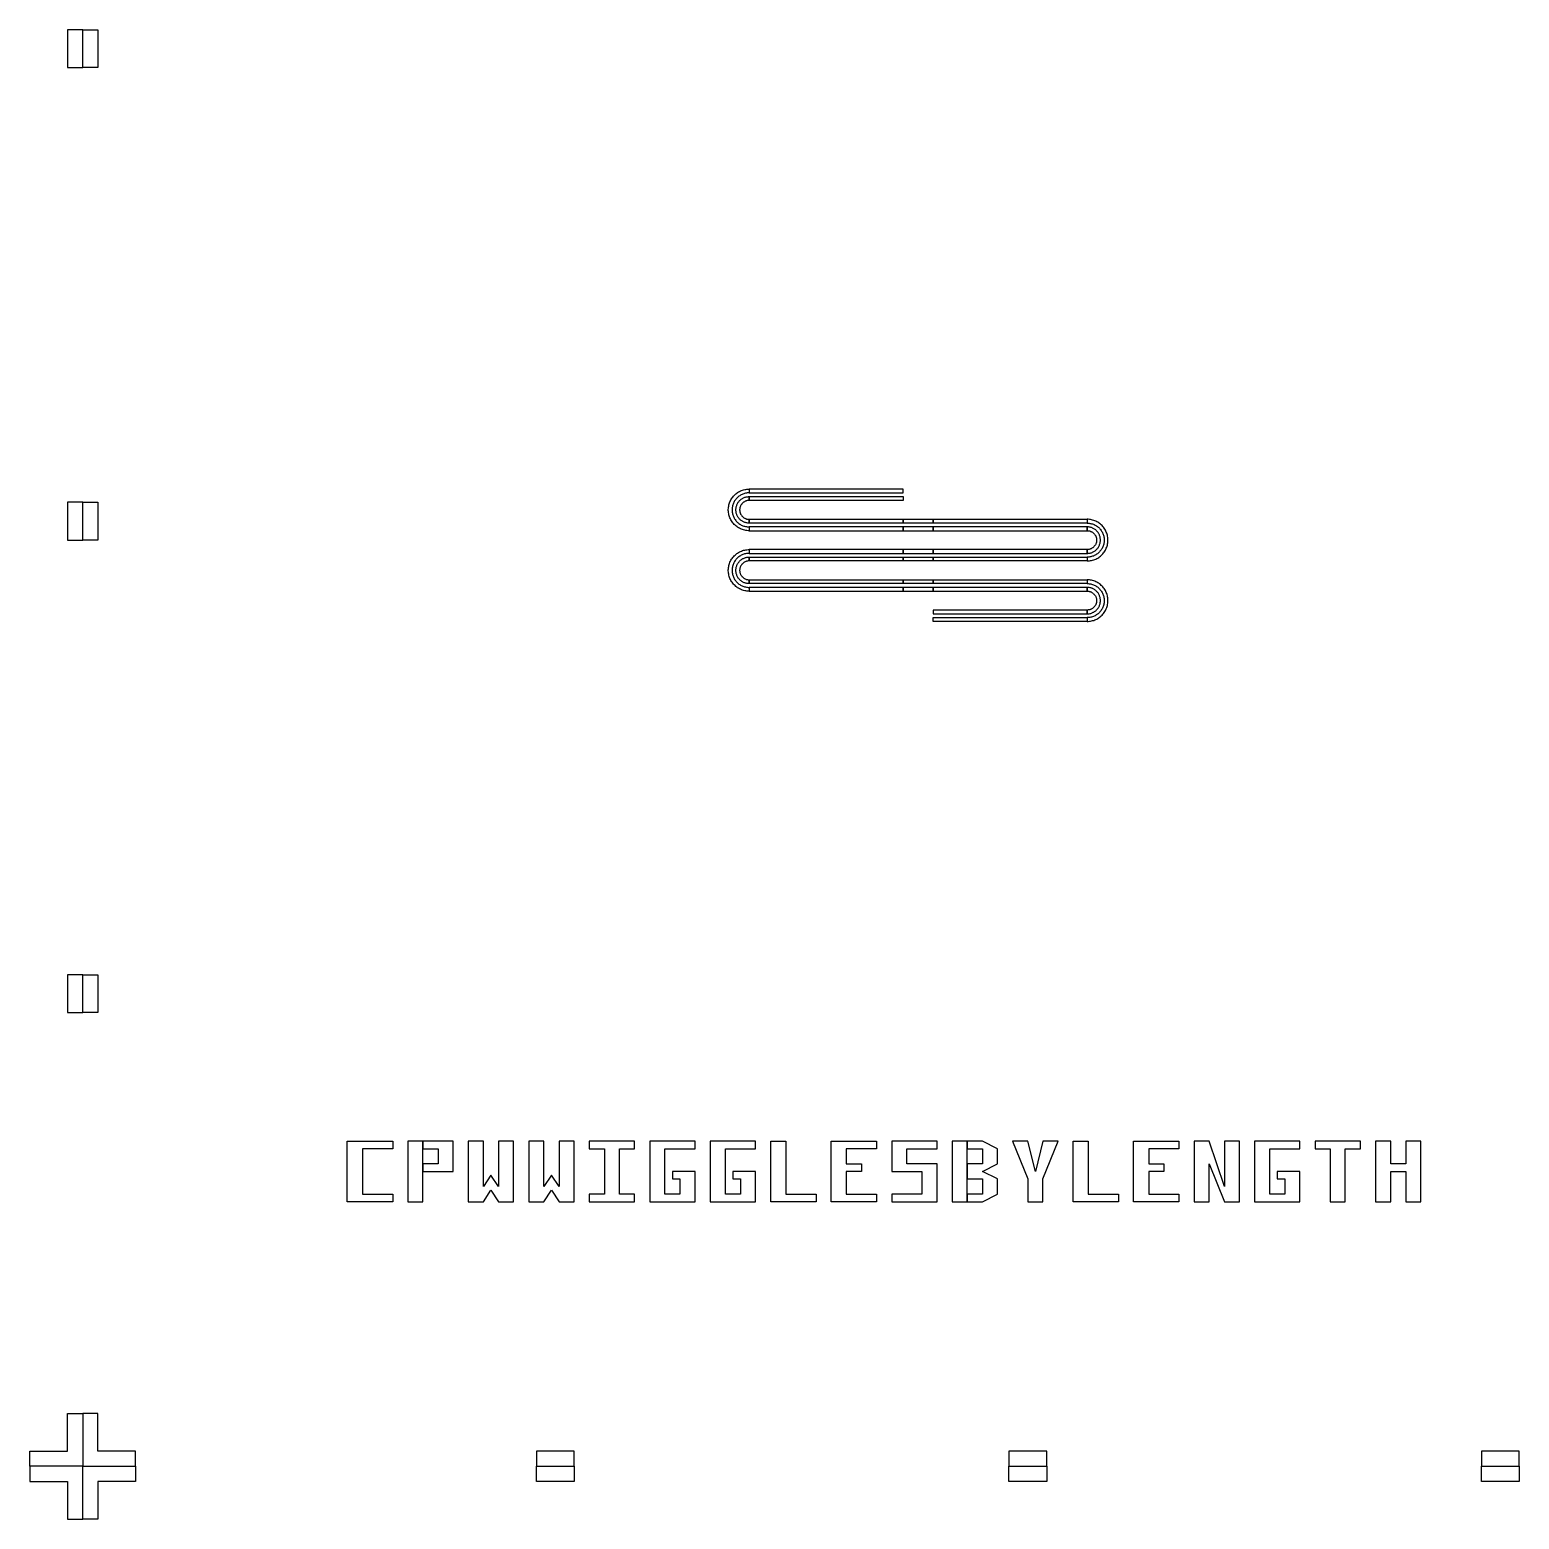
# Model space of a CAD drawing. Extents: x -25499 to 25499, y -25499 to 24195.
# Drawn here: x -3820 to -1850, y -16320 to -14350 of the extents above; entities that cross this region are included whole.
import ezdxf

# ---------------------------------------------------------------- set-up
doc = ezdxf.new("R2010")
doc.units = 0

# ---------------------------------------------------------------- blocks, each defined once
blk = doc.blocks.new('CHIP5')
blk.add_lwpolyline([(2250, 2250), (2180, 2250), (2180, 2230), (2230, 2230), (2230, 2180), (2250, 2180), (2250, 2250)])
blk = doc.blocks.new('CHIP6')
for points in [[(-250, 2250), (-180, 2250), (-180, 2230), (-230, 2230), (-230, 2180), (-250, 2180), (-250, 2250)], [(350, 2250), (400, 2250), (400, 2230), (350, 2230), (350, 2250)], [(975, 2250), (1025, 2250), (1025, 2230), (975, 2230), (975, 2250)], [(1600, 2250), (1650, 2250), (1650, 2230), (1600, 2230), (1600, 2250)]]:
    blk.add_lwpolyline(points)
blk = doc.blocks.new('CHIP15')
for points in [[(2250, 1600), (2250, 1650), (2230, 1650), (2230, 1600), (2250, 1600)], [(2250, 975), (2250, 1025), (2230, 1025), (2230, 975), (2250, 975)], [(2250, 350), (2250, 400), (2230, 400), (2230, 350), (2250, 350)], [(2250, -250), (2180, -250), (2180, -230), (2230, -230), (2230, -180), (2250, -180), (2250, -250)]]:
    blk.add_lwpolyline(points)
blk = doc.blocks.new('CHIP16')
for points in [[(-250, 1600), (-250, 1650), (-230, 1650), (-230, 1600), (-250, 1600)], [(-250, 975), (-250, 1025), (-230, 1025), (-230, 975), (-250, 975)], [(631.4, 987.5), (630, 987.5), (628.5, 987.7), (627, 987.9), (625.6, 988.1), (624.2, 988.5), (622.8, 988.9), (621.4, 989.4), (620.1, 990), (618.7, 990.6), (617.5, 991.3), (616.2, 992.1), (615, 992.9), (613.9, 993.8), (612.8, 994.8), (611.7, 995.8), (610.7, 996.9), (609.8, 998), (608.9, 999.2), (608.1, 1000.4), (607.4, 1001.7), (606.7, 1003), (606.1, 1004.3), (605.5, 1005.7), (605.1, 1007.1), (604.7, 1008.5), (604.4, 1009.9), (604.2, 1011.4), (604, 1012.8), (603.9, 1014.3), (603.9, 1015.7), (604, 1017.2), (604.2, 1018.6), (604.4, 1020.1), (604.7, 1021.5), (605.1, 1022.9), (605.5, 1024.3), (606.1, 1025.7), (606.7, 1027), (607.4, 1028.3), (608.1, 1029.6), (608.9, 1030.8), (609.8, 1032), (610.7, 1033.1), (611.7, 1034.2), (612.8, 1035.2), (613.9, 1036.2), (615, 1037.1), (616.2, 1037.9), (617.5, 1038.7), (618.7, 1039.4), (620.1, 1040), (621.4, 1040.6), (622.8, 1041.1), (624.2, 1041.5), (625.6, 1041.9), (627, 1042.1), (628.5, 1042.3), (630, 1042.5), (631.4, 1042.5), (631.4, 1037.5), (630.2, 1037.5), (629, 1037.4), (627.8, 1037.2), (626.7, 1037), (625.5, 1036.7), (624.3, 1036.4), (623.2, 1036), (622.1, 1035.5), (621, 1035), (620, 1034.4), (619, 1033.7), (618, 1033.1), (617.1, 1032.3), (616.2, 1031.5), (615.3, 1030.7), (614.5, 1029.8), (613.7, 1028.9), (613, 1027.9), (612.3, 1026.9), (611.7, 1025.9), (611.2, 1024.8), (610.7, 1023.7), (610.3, 1022.6), (609.9, 1021.5), (609.6, 1020.3), (609.3, 1019.2), (609.1, 1018), (609, 1016.8), (608.9, 1015.6), (608.9, 1014.4), (609, 1013.2), (609.1, 1012), (609.3, 1010.8), (609.6, 1009.7), (609.9, 1008.5), (610.3, 1007.4), (610.7, 1006.3), (611.2, 1005.2), (611.7, 1004.1), (612.3, 1003.1), (613, 1002.1), (613.7, 1001.1), (614.5, 1000.2), (615.3, 999.3), (616.2, 998.5), (617.1, 997.7), (618, 996.9), (619, 996.3), (620, 995.6), (621, 995), (622.1, 994.5), (623.2, 994), (624.3, 993.6), (625.5, 993.3), (626.7, 993), (627.8, 992.8), (629, 992.6), (630.2, 992.5), (631.4, 992.5), (631.4, 987.5)], [(631.4, 997.5), (630.5, 997.5), (629.6, 997.6), (628.6, 997.7), (627.7, 997.9), (626.8, 998.1), (625.9, 998.4), (625, 998.7), (624.2, 999.1), (623.3, 999.5), (622.5, 999.9), (621.7, 1000.4), (621, 1001), (620.2, 1001.5), (619.5, 1002.1), (618.9, 1002.8), (618.2, 1003.5), (617.7, 1004.2), (617.1, 1004.9), (616.6, 1005.7), (616.1, 1006.5), (615.7, 1007.3), (615.3, 1008.2), (615, 1009.1), (614.7, 1009.9), (614.4, 1010.8), (614.2, 1011.8), (614.1, 1012.7), (614, 1013.6), (613.9, 1014.5), (613.9, 1015.5), (614, 1016.4), (614.1, 1017.3), (614.2, 1018.2), (614.4, 1019.2), (614.7, 1020.1), (615, 1020.9), (615.3, 1021.8), (615.7, 1022.7), (616.1, 1023.5), (616.6, 1024.3), (617.1, 1025.1), (617.7, 1025.8), (618.2, 1026.5), (618.9, 1027.2), (619.5, 1027.9), (620.2, 1028.5), (621, 1029), (621.7, 1029.6), (622.5, 1030.1), (623.3, 1030.5), (624.2, 1030.9), (625, 1031.3), (625.9, 1031.6), (626.8, 1031.9), (627.7, 1032.1), (628.6, 1032.3), (629.6, 1032.4), (630.5, 1032.5), (631.4, 1032.5), (631.4, 1027.5), (630.8, 1027.5), (630.1, 1027.4), (629.4, 1027.3), (628.8, 1027.2), (628.1, 1027.1), (627.5, 1026.9), (626.9, 1026.6), (626.3, 1026.4), (625.7, 1026.1), (625.1, 1025.8), (624.5, 1025.4), (624, 1025), (623.4, 1024.6), (622.9, 1024.2), (622.5, 1023.7), (622, 1023.2), (621.6, 1022.7), (621.2, 1022.2), (620.8, 1021.6), (620.5, 1021.1), (620.2, 1020.5), (619.9, 1019.9), (619.7, 1019.2), (619.4, 1018.6), (619.3, 1018), (619.1, 1017.3), (619, 1016.7), (619, 1016), (618.9, 1015.3), (618.9, 1014.7), (619, 1014), (619, 1013.3), (619.1, 1012.7), (619.3, 1012), (619.4, 1011.4), (619.7, 1010.8), (619.9, 1010.1), (620.2, 1009.5), (620.5, 1008.9), (620.8, 1008.4), (621.2, 1007.8), (621.6, 1007.3), (622, 1006.8), (622.5, 1006.3), (622.9, 1005.8), (623.4, 1005.4), (624, 1005), (624.5, 1004.6), (625.1, 1004.2), (625.7, 1003.9), (626.3, 1003.6), (626.9, 1003.4), (627.5, 1003.1), (628.1, 1002.9), (628.8, 1002.8), (629.4, 1002.7), (630.1, 1002.6), (630.8, 1002.5), (631.4, 1002.5), (631.4, 997.5)], [(631.4, 1037.5), (835, 1037.5), (835, 1042.5), (631.4, 1042.5), (631.4, 1037.5)], [(631.4, 1032.5), (835, 1032.5), (835, 1027.5), (631.4, 1027.5), (631.4, 1032.5)], [(835, 997.5), (631.4, 997.5), (631.4, 1002.5), (835, 1002.5), (835, 997.5)], [(835, 992.5), (631.4, 992.5), (631.4, 987.5), (835, 987.5), (835, 992.5)], [(875, 997.5), (835, 997.5), (835, 1002.5), (875, 1002.5), (875, 997.5)], [(875, 992.5), (835, 992.5), (835, 987.5), (875, 987.5), (875, 992.5)], [(1078.6, 997.5), (875, 997.5), (875, 1002.5), (1078.6, 1002.5), (1078.6, 997.5)], [(1078.6, 992.5), (875, 992.5), (875, 987.5), (1078.6, 987.5), (1078.6, 992.5)], [(1078.6, 947.5), (1080, 947.5), (1081.5, 947.7), (1083, 947.9), (1084.4, 948.1), (1085.8, 948.5), (1087.2, 948.9), (1088.6, 949.4), (1089.9, 950), (1091.3, 950.6), (1092.5, 951.3), (1093.8, 952.1), (1095, 952.9), (1096.1, 953.8), (1097.2, 954.8), (1098.3, 955.8), (1099.3, 956.9), (1100.2, 958), (1101.1, 959.2), (1101.9, 960.4), (1102.6, 961.7), (1103.3, 963), (1103.9, 964.3), (1104.5, 965.7), (1104.9, 967.1), (1105.3, 968.5), (1105.6, 969.9), (1105.8, 971.4), (1106, 972.8), (1106.1, 974.3), (1106.1, 975.7), (1106, 977.2), (1105.8, 978.6), (1105.6, 980.1), (1105.3, 981.5), (1104.9, 982.9), (1104.5, 984.3), (1103.9, 985.7), (1103.3, 987), (1102.6, 988.3), (1101.9, 989.6), (1101.1, 990.8), (1100.2, 992), (1099.3, 993.1), (1098.3, 994.2), (1097.2, 995.2), (1096.1, 996.2), (1095, 997.1), (1093.8, 997.9), (1092.5, 998.7), (1091.3, 999.4), (1089.9, 1000), (1088.6, 1000.6), (1087.2, 1001.1), (1085.8, 1001.5), (1084.4, 1001.9), (1083, 1002.1), (1081.5, 1002.3), (1080, 1002.5), (1078.6, 1002.5), (1078.6, 997.5), (1079.8, 997.5), (1081, 997.4), (1082.2, 997.2), (1083.3, 997), (1084.5, 996.7), (1085.7, 996.4), (1086.8, 996), (1087.9, 995.5), (1089, 995), (1090, 994.4), (1091, 993.7), (1092, 993.1), (1092.9, 992.3), (1093.8, 991.5), (1094.7, 990.7), (1095.5, 989.8), (1096.3, 988.9), (1097, 987.9), (1097.7, 986.9), (1098.3, 985.9), (1098.8, 984.8), (1099.3, 983.7), (1099.7, 982.6), (1100.1, 981.5), (1100.4, 980.3), (1100.7, 979.2), (1100.9, 978), (1101, 976.8), (1101.1, 975.6), (1101.1, 974.4), (1101, 973.2), (1100.9, 972), (1100.7, 970.8), (1100.4, 969.7), (1100.1, 968.5), (1099.7, 967.4), (1099.3, 966.3), (1098.8, 965.2), (1098.3, 964.1), (1097.7, 963.1), (1097, 962.1), (1096.3, 961.1), (1095.5, 960.2), (1094.7, 959.3), (1093.8, 958.5), (1092.9, 957.7), (1092, 956.9), (1091, 956.3), (1090, 955.6), (1089, 955), (1087.9, 954.5), (1086.8, 954), (1085.7, 953.6), (1084.5, 953.3), (1083.3, 953), (1082.2, 952.8), (1081, 952.6), (1079.8, 952.5), (1078.6, 952.5), (1078.6, 947.5)], [(1078.6, 957.5), (1079.5, 957.5), (1080.4, 957.6), (1081.4, 957.7), (1082.3, 957.9), (1083.2, 958.1), (1084.1, 958.4), (1085, 958.7), (1085.8, 959.1), (1086.7, 959.5), (1087.5, 959.9), (1088.3, 960.4), (1089, 961), (1089.8, 961.5), (1090.5, 962.1), (1091.1, 962.8), (1091.8, 963.5), (1092.3, 964.2), (1092.9, 964.9), (1093.4, 965.7), (1093.9, 966.5), (1094.3, 967.3), (1094.7, 968.2), (1095, 969.1), (1095.3, 969.9), (1095.6, 970.8), (1095.8, 971.8), (1095.9, 972.7), (1096, 973.6), (1096.1, 974.5), (1096.1, 975.5), (1096, 976.4), (1095.9, 977.3), (1095.8, 978.2), (1095.6, 979.2), (1095.3, 980.1), (1095, 980.9), (1094.7, 981.8), (1094.3, 982.7), (1093.9, 983.5), (1093.4, 984.3), (1092.9, 985.1), (1092.3, 985.8), (1091.8, 986.5), (1091.1, 987.2), (1090.5, 987.9), (1089.8, 988.5), (1089, 989), (1088.3, 989.6), (1087.5, 990.1), (1086.7, 990.5), (1085.8, 990.9), (1085, 991.3), (1084.1, 991.6), (1083.2, 991.9), (1082.3, 992.1), (1081.4, 992.3), (1080.4, 992.4), (1079.5, 992.5), (1078.6, 992.5), (1078.6, 987.5), (1079.2, 987.5), (1079.9, 987.4), (1080.6, 987.3), (1081.2, 987.2), (1081.9, 987.1), (1082.5, 986.9), (1083.1, 986.6), (1083.7, 986.4), (1084.3, 986.1), (1084.9, 985.8), (1085.5, 985.4), (1086, 985), (1086.6, 984.6), (1087.1, 984.2), (1087.5, 983.7), (1088, 983.2), (1088.4, 982.7), (1088.8, 982.2), (1089.2, 981.6), (1089.5, 981.1), (1089.8, 980.5), (1090.1, 979.9), (1090.3, 979.2), (1090.6, 978.6), (1090.7, 978), (1090.9, 977.3), (1091, 976.7), (1091, 976), (1091.1, 975.3), (1091.1, 974.7), (1091, 974), (1091, 973.3), (1090.9, 972.7), (1090.7, 972), (1090.6, 971.4), (1090.3, 970.8), (1090.1, 970.1), (1089.8, 969.5), (1089.5, 968.9), (1089.2, 968.4), (1088.8, 967.8), (1088.4, 967.3), (1088, 966.8), (1087.5, 966.3), (1087.1, 965.8), (1086.6, 965.4), (1086, 965), (1085.5, 964.6), (1084.9, 964.2), (1084.3, 963.9), (1083.7, 963.6), (1083.1, 963.4), (1082.5, 963.1), (1081.9, 962.9), (1081.2, 962.8), (1080.6, 962.7), (1079.9, 962.6), (1079.2, 962.5), (1078.6, 962.5), (1078.6, 957.5)], [(631.4, 907.5), (630, 907.5), (628.5, 907.7), (627, 907.9), (625.6, 908.1), (624.2, 908.5), (622.8, 908.9), (621.4, 909.4), (620.1, 910), (618.7, 910.6), (617.5, 911.3), (616.2, 912.1), (615, 912.9), (613.9, 913.8), (612.8, 914.8), (611.7, 915.8), (610.7, 916.9), (609.8, 918), (608.9, 919.2), (608.1, 920.4), (607.4, 921.7), (606.7, 923), (606.1, 924.3), (605.5, 925.7), (605.1, 927.1), (604.7, 928.5), (604.4, 929.9), (604.2, 931.4), (604, 932.8), (603.9, 934.3), (603.9, 935.7), (604, 937.2), (604.2, 938.6), (604.4, 940.1), (604.7, 941.5), (605.1, 942.9), (605.5, 944.3), (606.1, 945.7), (606.7, 947), (607.4, 948.3), (608.1, 949.6), (608.9, 950.8), (609.8, 952), (610.7, 953.1), (611.7, 954.2), (612.8, 955.2), (613.9, 956.2), (615, 957.1), (616.2, 957.9), (617.5, 958.7), (618.7, 959.4), (620.1, 960), (621.4, 960.6), (622.8, 961.1), (624.2, 961.5), (625.6, 961.9), (627, 962.1), (628.5, 962.3), (630, 962.5), (631.4, 962.5), (631.4, 957.5), (630.2, 957.5), (629, 957.4), (627.8, 957.2), (626.7, 957), (625.5, 956.7), (624.3, 956.4), (623.2, 956), (622.1, 955.5), (621, 955), (620, 954.4), (619, 953.7), (618, 953.1), (617.1, 952.3), (616.2, 951.5), (615.3, 950.7), (614.5, 949.8), (613.7, 948.9), (613, 947.9), (612.3, 946.9), (611.7, 945.9), (611.2, 944.8), (610.7, 943.7), (610.3, 942.6), (609.9, 941.5), (609.6, 940.3), (609.3, 939.2), (609.1, 938), (609, 936.8), (608.9, 935.6), (608.9, 934.4), (609, 933.2), (609.1, 932), (609.3, 930.8), (609.6, 929.7), (609.9, 928.5), (610.3, 927.4), (610.7, 926.3), (611.2, 925.2), (611.7, 924.1), (612.3, 923.1), (613, 922.1), (613.7, 921.1), (614.5, 920.2), (615.3, 919.3), (616.2, 918.5), (617.1, 917.7), (618, 916.9), (619, 916.3), (620, 915.6), (621, 915), (622.1, 914.5), (623.2, 914), (624.3, 913.6), (625.5, 913.3), (626.7, 913), (627.8, 912.8), (629, 912.6), (630.2, 912.5), (631.4, 912.5), (631.4, 907.5)], [(631.4, 917.5), (630.5, 917.5), (629.6, 917.6), (628.6, 917.7), (627.7, 917.9), (626.8, 918.1), (625.9, 918.4), (625, 918.7), (624.2, 919.1), (623.3, 919.5), (622.5, 919.9), (621.7, 920.4), (621, 921), (620.2, 921.5), (619.5, 922.1), (618.9, 922.8), (618.2, 923.5), (617.7, 924.2), (617.1, 924.9), (616.6, 925.7), (616.1, 926.5), (615.7, 927.3), (615.3, 928.2), (615, 929.1), (614.7, 929.9), (614.4, 930.8), (614.2, 931.8), (614.1, 932.7), (614, 933.6), (613.9, 934.5), (613.9, 935.5), (614, 936.4), (614.1, 937.3), (614.2, 938.2), (614.4, 939.2), (614.7, 940.1), (615, 940.9), (615.3, 941.8), (615.7, 942.7), (616.1, 943.5), (616.6, 944.3), (617.1, 945.1), (617.7, 945.8), (618.2, 946.5), (618.9, 947.2), (619.5, 947.9), (620.2, 948.5), (621, 949), (621.7, 949.6), (622.5, 950.1), (623.3, 950.5), (624.2, 950.9), (625, 951.3), (625.9, 951.6), (626.8, 951.9), (627.7, 952.1), (628.6, 952.3), (629.6, 952.4), (630.5, 952.5), (631.4, 952.5), (631.4, 947.5), (630.8, 947.5), (630.1, 947.4), (629.4, 947.3), (628.8, 947.2), (628.1, 947.1), (627.5, 946.9), (626.9, 946.6), (626.3, 946.4), (625.7, 946.1), (625.1, 945.8), (624.5, 945.4), (624, 945), (623.4, 944.6), (622.9, 944.2), (622.5, 943.7), (622, 943.2), (621.6, 942.7), (621.2, 942.2), (620.8, 941.6), (620.5, 941.1), (620.2, 940.5), (619.9, 939.9), (619.7, 939.2), (619.4, 938.6), (619.3, 938), (619.1, 937.3), (619, 936.7), (619, 936), (618.9, 935.3), (618.9, 934.7), (619, 934), (619, 933.3), (619.1, 932.7), (619.3, 932), (619.4, 931.4), (619.7, 930.8), (619.9, 930.1), (620.2, 929.5), (620.5, 928.9), (620.8, 928.4), (621.2, 927.8), (621.6, 927.3), (622, 926.8), (622.5, 926.3), (622.9, 925.8), (623.4, 925.4), (624, 925), (624.5, 924.6), (625.1, 924.2), (625.7, 923.9), (626.3, 923.6), (626.9, 923.4), (627.5, 923.1), (628.1, 922.9), (628.8, 922.8), (629.4, 922.7), (630.1, 922.6), (630.8, 922.5), (631.4, 922.5), (631.4, 917.5)], [(631.4, 957.5), (835, 957.5), (835, 962.5), (631.4, 962.5), (631.4, 957.5)], [(631.4, 952.5), (835, 952.5), (835, 947.5), (631.4, 947.5), (631.4, 952.5)], [(835, 957.5), (875, 957.5), (875, 962.5), (835, 962.5), (835, 957.5)], [(835, 952.5), (875, 952.5), (875, 947.5), (835, 947.5), (835, 952.5)], [(875, 957.5), (1078.6, 957.5), (1078.6, 962.5), (875, 962.5), (875, 957.5)], [(875, 952.5), (1078.6, 952.5), (1078.6, 947.5), (875, 947.5), (875, 952.5)], [(835, 917.5), (631.4, 917.5), (631.4, 922.5), (835, 922.5), (835, 917.5)], [(835, 912.5), (631.4, 912.5), (631.4, 907.5), (835, 907.5), (835, 912.5)], [(875, 917.5), (835, 917.5), (835, 922.5), (875, 922.5), (875, 917.5)], [(875, 912.5), (835, 912.5), (835, 907.5), (875, 907.5), (875, 912.5)], [(1078.6, 917.5), (875, 917.5), (875, 922.5), (1078.6, 922.5), (1078.6, 917.5)], [(1078.6, 912.5), (875, 912.5), (875, 907.5), (1078.6, 907.5), (1078.6, 912.5)], [(1078.6, 867.5), (1080, 867.5), (1081.5, 867.7), (1083, 867.9), (1084.4, 868.1), (1085.8, 868.5), (1087.2, 868.9), (1088.6, 869.4), (1089.9, 870), (1091.3, 870.6), (1092.5, 871.3), (1093.8, 872.1), (1095, 872.9), (1096.1, 873.8), (1097.2, 874.8), (1098.3, 875.8), (1099.3, 876.9), (1100.2, 878), (1101.1, 879.2), (1101.9, 880.4), (1102.6, 881.7), (1103.3, 883), (1103.9, 884.3), (1104.5, 885.7), (1104.9, 887.1), (1105.3, 888.5), (1105.6, 889.9), (1105.8, 891.4), (1106, 892.8), (1106.1, 894.3), (1106.1, 895.7), (1106, 897.2), (1105.8, 898.6), (1105.6, 900.1), (1105.3, 901.5), (1104.9, 902.9), (1104.5, 904.3), (1103.9, 905.7), (1103.3, 907), (1102.6, 908.3), (1101.9, 909.6), (1101.1, 910.8), (1100.2, 912), (1099.3, 913.1), (1098.3, 914.2), (1097.2, 915.2), (1096.1, 916.2), (1095, 917.1), (1093.8, 917.9), (1092.5, 918.7), (1091.3, 919.4), (1089.9, 920), (1088.6, 920.6), (1087.2, 921.1), (1085.8, 921.5), (1084.4, 921.9), (1083, 922.1), (1081.5, 922.3), (1080, 922.5), (1078.6, 922.5), (1078.6, 917.5), (1079.8, 917.5), (1081, 917.4), (1082.2, 917.2), (1083.3, 917), (1084.5, 916.7), (1085.7, 916.4), (1086.8, 916), (1087.9, 915.5), (1089, 915), (1090, 914.4), (1091, 913.7), (1092, 913.1), (1092.9, 912.3), (1093.8, 911.5), (1094.7, 910.7), (1095.5, 909.8), (1096.3, 908.9), (1097, 907.9), (1097.7, 906.9), (1098.3, 905.9), (1098.8, 904.8), (1099.3, 903.7), (1099.7, 902.6), (1100.1, 901.5), (1100.4, 900.3), (1100.7, 899.2), (1100.9, 898), (1101, 896.8), (1101.1, 895.6), (1101.1, 894.4), (1101, 893.2), (1100.9, 892), (1100.7, 890.8), (1100.4, 889.7), (1100.1, 888.5), (1099.7, 887.4), (1099.3, 886.3), (1098.8, 885.2), (1098.3, 884.1), (1097.7, 883.1), (1097, 882.1), (1096.3, 881.1), (1095.5, 880.2), (1094.7, 879.3), (1093.8, 878.5), (1092.9, 877.7), (1092, 876.9), (1091, 876.3), (1090, 875.6), (1089, 875), (1087.9, 874.5), (1086.8, 874), (1085.7, 873.6), (1084.5, 873.3), (1083.3, 873), (1082.2, 872.8), (1081, 872.6), (1079.8, 872.5), (1078.6, 872.5), (1078.6, 867.5)], [(1078.6, 877.5), (1079.5, 877.5), (1080.4, 877.6), (1081.4, 877.7), (1082.3, 877.9), (1083.2, 878.1), (1084.1, 878.4), (1085, 878.7), (1085.8, 879.1), (1086.7, 879.5), (1087.5, 879.9), (1088.3, 880.4), (1089, 881), (1089.8, 881.5), (1090.5, 882.1), (1091.1, 882.8), (1091.8, 883.5), (1092.3, 884.2), (1092.9, 884.9), (1093.4, 885.7), (1093.9, 886.5), (1094.3, 887.3), (1094.7, 888.2), (1095, 889.1), (1095.3, 889.9), (1095.6, 890.8), (1095.8, 891.8), (1095.9, 892.7), (1096, 893.6), (1096.1, 894.5), (1096.1, 895.5), (1096, 896.4), (1095.9, 897.3), (1095.8, 898.2), (1095.6, 899.2), (1095.3, 900.1), (1095, 900.9), (1094.7, 901.8), (1094.3, 902.7), (1093.9, 903.5), (1093.4, 904.3), (1092.9, 905.1), (1092.3, 905.8), (1091.8, 906.5), (1091.1, 907.2), (1090.5, 907.9), (1089.8, 908.5), (1089, 909), (1088.3, 909.6), (1087.5, 910.1), (1086.7, 910.5), (1085.8, 910.9), (1085, 911.3), (1084.1, 911.6), (1083.2, 911.9), (1082.3, 912.1), (1081.4, 912.3), (1080.4, 912.4), (1079.5, 912.5), (1078.6, 912.5), (1078.6, 907.5), (1079.2, 907.5), (1079.9, 907.4), (1080.6, 907.3), (1081.2, 907.2), (1081.9, 907.1), (1082.5, 906.9), (1083.1, 906.6), (1083.7, 906.4), (1084.3, 906.1), (1084.9, 905.8), (1085.5, 905.4), (1086, 905), (1086.6, 904.6), (1087.1, 904.2), (1087.5, 903.7), (1088, 903.2), (1088.4, 902.7), (1088.8, 902.2), (1089.2, 901.6), (1089.5, 901.1), (1089.8, 900.5), (1090.1, 899.9), (1090.3, 899.2), (1090.6, 898.6), (1090.7, 898), (1090.9, 897.3), (1091, 896.7), (1091, 896), (1091.1, 895.3), (1091.1, 894.7), (1091, 894), (1091, 893.3), (1090.9, 892.7), (1090.7, 892), (1090.6, 891.4), (1090.3, 890.8), (1090.1, 890.1), (1089.8, 889.5), (1089.5, 888.9), (1089.2, 888.4), (1088.8, 887.8), (1088.4, 887.3), (1088, 886.8), (1087.5, 886.3), (1087.1, 885.8), (1086.6, 885.4), (1086, 885), (1085.5, 884.6), (1084.9, 884.2), (1084.3, 883.9), (1083.7, 883.6), (1083.1, 883.4), (1082.5, 883.1), (1081.9, 882.9), (1081.2, 882.8), (1080.6, 882.7), (1079.9, 882.6), (1079.2, 882.5), (1078.6, 882.5), (1078.6, 877.5)], [(875, 877.5), (1078.6, 877.5), (1078.6, 882.5), (875, 882.5), (875, 877.5)], [(875, 872.5), (1078.6, 872.5), (1078.6, 867.5), (875, 867.5), (875, 872.5)], [(-250, 350), (-250, 400), (-230, 400), (-230, 350), (-250, 350)], [(100, 100), (100, 180), (160, 180), (160, 170), (120, 170), (120, 110), (160, 110), (160, 100), (100, 100), (100, 100)], [(180, 100), (200, 100), (200, 180), (180, 180), (180, 100)], [(200, 140), (240, 140), (240, 180), (200, 180), (200, 170), (220, 170), (220, 150), (200, 150), (200, 140)], [(260, 100), (280, 100), (290, 115), (300, 100), (320, 100), (320, 180), (300, 180), (300, 120), (290, 135), (280, 120), (280, 180), (260, 180), (260, 100), (260, 100)], [(340, 100), (360, 100), (370, 115), (380, 100), (400, 100), (400, 180), (380, 180), (380, 120), (370, 135), (360, 120), (360, 180), (340, 180), (340, 100), (340, 100)], [(420, 100), (480, 100), (480, 110), (460, 110), (460, 170), (480, 170), (480, 180), (420, 180), (420, 170), (440, 170), (440, 110), (420, 110), (420, 100), (420, 100)], [(500, 100), (560, 100), (560, 140), (530, 140), (530, 130), (540, 130), (540, 110), (520, 110), (520, 170), (560, 170), (560, 180), (500, 180), (500, 100), (500, 100)], [(580, 100), (640, 100), (640, 140), (610, 140), (610, 130), (620, 130), (620, 110), (600, 110), (600, 170), (640, 170), (640, 180), (580, 180), (580, 100), (580, 100)], [(660, 100), (660, 180), (680, 180), (680, 110), (720, 110), (720, 100), (660, 100), (660, 100)], [(740, 100), (740, 180), (800, 180), (800, 170), (760, 170), (760, 150), (780, 150), (780, 140), (760, 140), (760, 110), (800, 110), (800, 100), (740, 100), (740, 100)], [(820, 100), (880, 100), (880, 150), (840, 150), (840, 170), (880, 170), (880, 180), (820, 180), (820, 140), (860, 140), (860, 110), (820, 110), (820, 100), (820, 100)], [(900, 100), (920, 100), (920, 180), (900, 180), (900, 100)], [(920, 100), (940, 100), (960, 110), (960, 130), (940, 140), (960, 150), (960, 170), (940, 180), (920, 180), (920, 170), (940, 170), (940, 150), (920, 150), (920, 130), (940, 130), (940, 110), (920, 110), (920, 100)], [(1000, 100), (1020, 100), (1020, 130), (1040, 180), (1020, 180), (1010, 140), (1000, 180), (980, 180), (1000, 130), (1000, 100), (1000, 100)], [(1060, 100), (1060, 180), (1080, 180), (1080, 110), (1120, 110), (1120, 100), (1060, 100), (1060, 100)], [(1140, 100), (1140, 180), (1200, 180), (1200, 170), (1160, 170), (1160, 150), (1180, 150), (1180, 140), (1160, 140), (1160, 110), (1200, 110), (1200, 100), (1140, 100), (1140, 100)], [(1220, 100), (1240, 100), (1240, 150), (1260, 100), (1280, 100), (1280, 180), (1260, 180), (1260, 120), (1240, 180), (1220, 180), (1220, 100), (1220, 100)], [(1300, 100), (1360, 100), (1360, 140), (1330, 140), (1330, 130), (1340, 130), (1340, 110), (1320, 110), (1320, 170), (1360, 170), (1360, 180), (1300, 180), (1300, 100), (1300, 100)], [(1400, 100), (1420, 100), (1420, 170), (1440, 170), (1440, 180), (1380, 180), (1380, 170), (1400, 170), (1400, 100), (1400, 100)], [(1460, 100), (1480, 100), (1480, 140), (1500, 140), (1500, 100), (1520, 100), (1520, 180), (1500, 180), (1500, 150), (1480, 150), (1480, 180), (1460, 180), (1460, 100), (1460, 100)], [(-250, -250), (-180, -250), (-180, -230), (-230, -230), (-230, -180), (-250, -180), (-250, -250)], [(350, -250), (400, -250), (400, -230), (350, -230), (350, -250)], [(975, -250), (1025, -250), (1025, -230), (975, -230), (975, -250)], [(1600, -250), (1650, -250), (1650, -230), (1600, -230), (1600, -250)]]:
    blk.add_lwpolyline(points)

msp = doc.modelspace()

# ---------------------------------------------------------------- block references
for name, p in [('CHIP15', (-6000, -16000)), ('CHIP16', (-3500, -16000)), ('CHIP5', (-6000, -18500)), ('CHIP6', (-3500, -18500))]:
    msp.add_blockref(name, p)

doc.saveas('drawing.dxf')
